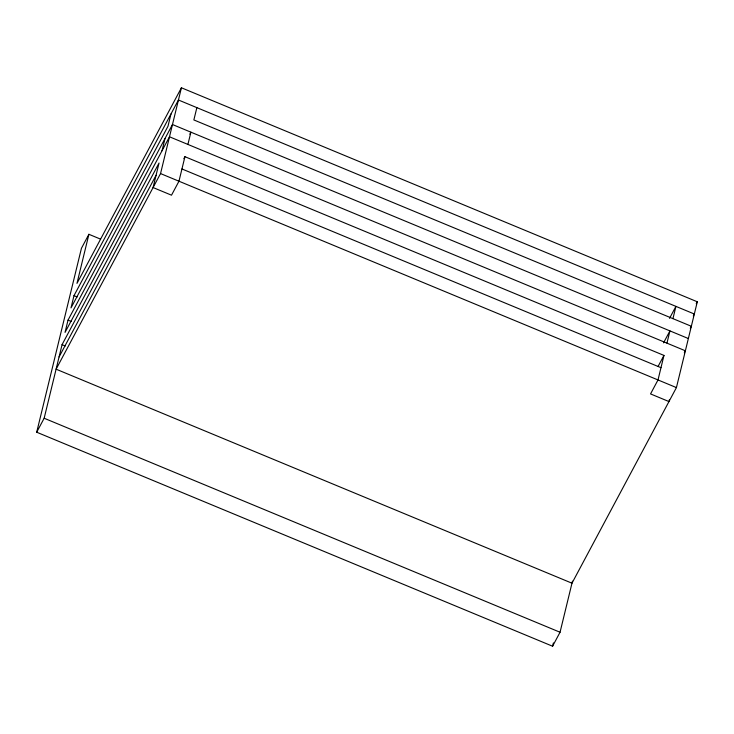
<?xml version="1.0" encoding="UTF-8"?>
<svg xmlns="http://www.w3.org/2000/svg" width="734" height="734" viewBox="0 0 734 734"><rect width="100%" height="100%" fill="white"/><g stroke="black" fill="none" stroke-linecap="round" stroke-linejoin="round"><path stroke-width="1.1" d="M697.3 301.784L676.427 387.589L571.979 583.2L56.096 369.184L160.544 173.573L181.417 87.777L697.3 301.784L696.227 303.803M572.474 581.154L560.051 632.249L552.583 646.223L36.7 432.216L81.446 248.266L88.906 234.293L100.558 239.128M36.7 432.216L44.159 418.242L62.06 344.659L159.049 163.021L153.076 187.546L171.508 195.189L178.968 181.215L184.931 156.691L663.967 355.421L658.003 379.946L650.544 393.919L668.968 401.562L669.463 399.516M688.364 338.539L172.472 124.523L68.023 320.134L65.042 332.401L169.49 136.79L685.382 350.797L684.308 352.797M693.291 316.015L694.355 314.024L178.435 99.998L73.987 295.655L70.996 307.913L167.985 126.276L170.976 113.972M88.906 234.293L76.969 283.388L181.417 87.777M162.03 150.764L165.012 138.497M187.913 144.433L190.895 132.166L189.831 134.166M196.868 107.641L193.868 119.945L691.345 326.272L690.281 328.272M552.583 646.223L553.399 642.901M666.949 343.154L669.94 330.887L663.545 342.87M672.95 318.639L675.931 306.381L669.536 318.354M59.078 356.926L156.067 175.288M183.867 158.691L184.931 156.691M658.104 366.394L663.967 355.421M181.949 168.958L660.985 367.679M160.544 173.573L676.427 387.589M73.987 295.655L77.162 296.967M68.023 320.134L71.207 321.455M62.06 344.659L65.234 345.98M44.159 418.242L560.051 632.249"/></g></svg>
